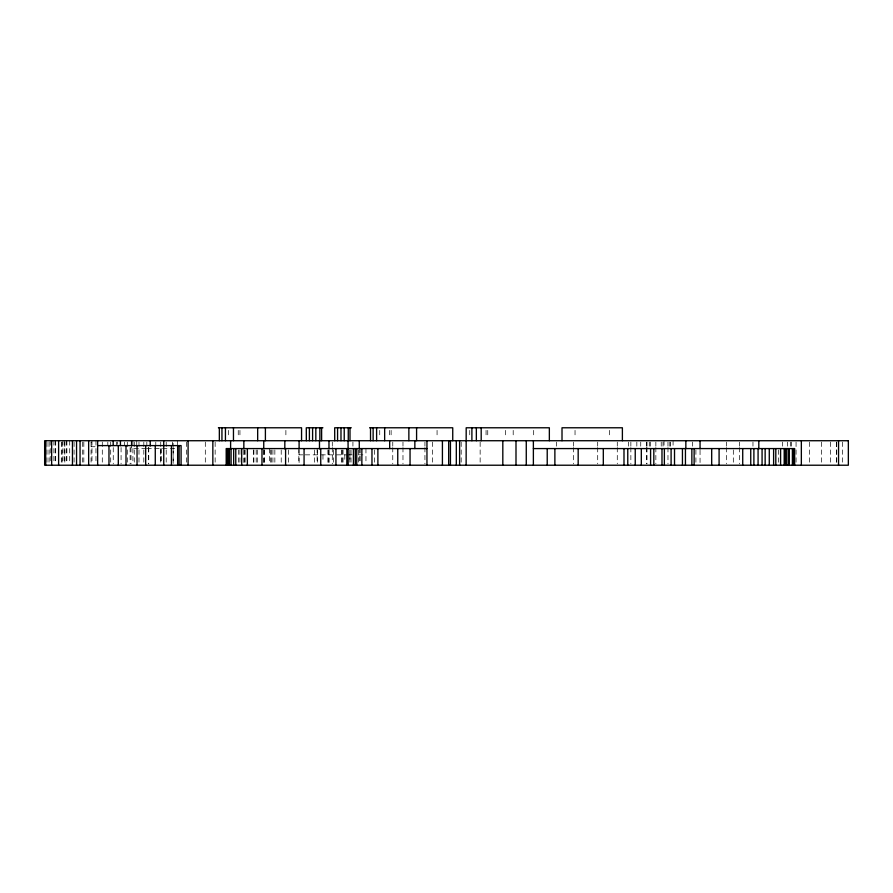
<?xml version="1.0" encoding="UTF-8"?>
<svg xmlns="http://www.w3.org/2000/svg" width="893" height="893" viewBox="0 0 893 893"><rect width="100%" height="100%" fill="white"/><g stroke="black" fill="none" stroke-linecap="round" stroke-linejoin="round"><path stroke-width="0.67" stroke-dasharray="4.46 3.35" d="M95.082 446.734L91.253 446.734L91.253 441.935M146.24 448.599L131.584 448.599L131.584 445.596M146.876 448.599L176.97 448.599M298.831 454.85L302.738 454.85M305.294 454.85L347.388 454.85M348.047 454.85L352.121 454.85M358.428 454.85L363.563 454.85M842.646 442.091L842.646 463.858M836.719 442.091L836.719 463.858M836.473 442.091L836.473 463.858M830.345 442.091L830.345 463.858M821.46 442.091L821.46 463.858M809.438 442.091L809.438 463.858M796.065 442.091L796.065 463.858M791.566 442.091L791.566 446.176M790.528 442.091L790.528 446.176M787.447 442.091L787.447 446.176M782.569 442.091L782.569 446.176M778.428 449.96L778.428 463.835M752.966 442.091L752.966 446.176M739.616 442.091L739.616 446.176M739.616 447.538L739.616 463.858M733.32 449.96L733.32 463.835M726.522 442.091L726.522 446.176M726.522 447.538L726.522 463.858M700.056 450.251L700.056 463.858M695.904 449.96L695.904 463.835M692.432 442.091L692.432 446.176M673.088 440.729L673.065 446.176M670.665 442.091L670.665 446.176M669.806 442.091L669.806 446.176M667.975 442.091L667.975 446.176M667.975 447.538L667.975 463.858M664.035 440.729L664.035 446.176M663.019 442.091L663.019 446.176M661.222 442.091L661.222 446.176M655.853 442.091L655.853 446.176M655.853 447.538L655.853 463.858M650.305 442.091L650.305 446.176M649.289 442.091L649.289 446.176M647.001 442.091L647.001 446.176M647.001 447.538L647.001 463.858M646.599 442.091L646.599 446.176M646.599 447.538L646.599 463.858M640.739 442.091L640.739 446.176M636.832 442.091L636.832 446.176M630.86 442.091L630.86 446.176M630.86 447.538L630.86 463.858M628.371 442.091L628.371 446.176M617.286 442.091L617.286 446.176M617.286 447.538L617.286 463.858M609.372 430.37L609.372 438.139M597.696 442.091L597.696 446.176M597.696 447.538L597.696 463.858M575.036 430.37L575.036 438.139M573.596 442.091L573.596 446.176M573.596 447.538L573.596 463.858M556.35 442.091L556.35 446.176M533.679 430.37L533.679 438.139M513.196 430.37L513.196 438.139M505.483 430.37L505.483 438.139M487.745 430.37L487.745 438.139M486.06 430.37L486.06 438.139M480.144 442.091L480.144 463.858M469.74 430.37L469.74 438.139M461.19 442.091L461.19 463.858M437.068 430.37L437.068 438.139M432.379 442.091L432.379 463.858M424.934 442.091L424.934 446.176M424.934 447.538L424.934 463.858M402.977 442.091L402.977 446.176M402.977 447.538L402.977 463.858M392.764 442.091L392.764 446.176M392.764 447.538L392.764 463.858M391.123 430.37L391.123 438.139M389.437 430.37L389.437 438.139M379.737 430.37L379.737 438.139M374.491 449.96L374.491 463.835M365.951 448.576L365.951 463.835M360.203 448.576L360.203 462.63M359.276 448.576L359.276 462.63M358.428 449.838L358.428 462.63M352.925 442.091L352.925 446.176M351.027 449.96L351.027 463.835M349.911 454.85L349.911 462.63M349.833 449.96L349.833 463.835M344.81 454.85L344.81 462.63M343.024 449.96L343.024 463.835M342.186 449.96L342.186 463.835M341.55 449.96L341.55 463.835M333.491 449.96L333.491 463.835M332.296 442.091L332.296 446.176M332.296 447.538L332.296 463.858M328.97 450.251L328.97 463.858M328.836 449.96L328.836 463.835M327.887 449.96L327.887 463.835M322.965 454.85L322.965 462.63M317.461 449.96L317.461 463.835M317.115 448.576L317.115 462.63M314.358 449.96L314.358 463.835M299.099 450.251L299.099 463.858M298.831 448.576L298.831 462.63M288.528 449.96L288.528 463.835M285.883 430.37L285.883 438.139M281.217 449.96L281.217 463.835M274.854 449.96L274.854 463.835M272.923 449.96L272.923 463.835M271.55 449.96L271.55 463.835M270.467 449.96L270.467 463.835M269.507 448.576L269.507 463.835M264.562 449.96L264.629 463.858M264.049 449.96L264.049 463.835M263.748 450.251L263.748 463.858M257.284 449.96L257.284 463.835M256.191 449.96L256.191 463.835M253.88 449.96L253.88 463.835M253.333 449.96L253.333 463.835M245.14 449.96L245.14 463.835M244.258 449.96L244.258 463.835M243.845 450.251L243.845 463.858M239.938 430.37L239.938 438.139M239.916 449.96L239.916 463.835M238.52 449.96L238.52 463.835M238.252 430.37L238.252 438.139M228.552 430.37L228.552 438.139M215.146 442.091L215.146 463.858M205.312 442.091L205.312 463.858M186.347 442.091L186.347 463.858M177.461 440.729L177.461 444.814M173.164 448.599L173.164 463.835L173.13 442.091M172.382 442.091L172.382 444.814M166.21 442.091L166.21 463.858M161.365 448.599L161.365 463.835M160.74 442.091L160.74 463.858M160.472 448.599L160.472 463.835M155.784 442.091L155.784 444.814M148.751 447.538L148.751 463.858M148.539 447.538L148.539 463.858M146.832 442.091L146.832 444.814M143.818 442.091L143.818 463.858M138.984 442.091L138.984 463.858M136.741 440.729L136.741 444.814M134.274 442.091L134.274 463.858M132.901 440.729L132.901 463.858M130.992 447.538L130.992 463.858M130.121 447.538L130.121 463.858M127.297 442.091L127.297 463.858M124.64 442.091L124.64 444.814M121.08 447.538L121.08 463.858M117.385 441.935L117.385 444.334M116.514 442.091L116.514 444.814M113.255 447.538L113.255 463.858M110.699 442.091L110.699 463.858M107.819 442.091L107.819 444.814M102.293 442.091L102.293 463.858M95.964 440.729L95.964 463.858M91.979 440.729L91.979 463.858M91.064 442.091L91.064 463.858M83.83 442.091L83.83 463.858M82.692 442.091L82.692 463.858M74.086 442.091L74.086 463.858M69.71 440.729L69.71 463.858M66.886 440.729L66.886 463.858M66.194 440.729L66.194 463.858M64.821 442.091L64.821 463.858M64.408 440.729L64.408 463.858M62.934 440.729L62.934 463.858M62.108 442.091L62.108 463.858M61.304 442.091L61.304 463.858M55.701 440.729L55.701 463.858M55.221 440.729L55.221 463.858M53.904 440.729L53.904 463.858M50.198 440.729L50.198 463.858M49.026 442.091L49.026 463.858M46.961 442.091L46.961 463.858"/><path stroke-width="1.34" d="M218.394 427.78L301.555 427.78L301.555 440.729M322.909 427.78L306.288 427.78L306.332 440.729M351.295 427.78L334.685 427.78L334.73 440.729M369.579 427.78L452.74 427.78L452.74 440.729M97.638 445.596L181.089 445.596L181.089 465.22M426.954 448.576L226.197 448.576L226.197 465.22M533.378 448.576L794.658 448.576L794.658 465.22M838.549 440.729L838.549 465.22M801.345 440.729L801.345 465.22M793.553 448.576L793.553 465.22M792.381 448.576L792.381 465.22M789.334 448.576L789.334 465.22M788.82 448.576L788.82 465.22M786.9 448.576L786.9 465.22M785.527 448.576L785.527 465.22M784.199 448.576L784.199 465.22M780.594 448.576L780.594 465.22M775.805 448.576L775.805 465.22M773.617 448.576L773.617 465.22M769.275 448.576L769.275 465.22M765.145 448.576L765.145 465.22M762.075 448.576L762.075 465.22M758.816 440.729L758.816 448.889M758.079 448.576L758.079 465.22M753.893 448.576L753.893 465.22M750.745 448.576L750.745 465.22M742.719 448.576L742.719 465.22M719.088 448.576L719.088 465.22M711.688 448.576L711.688 465.22M700.056 440.729L700.056 448.889M694.129 448.576L694.129 465.22M691.852 448.576L691.852 465.22M685.846 440.729L685.846 448.576M685.444 448.576L685.444 465.22M682.442 448.576L682.442 465.22M674.516 448.576L674.516 465.22M671.101 448.576L671.101 465.22M664.37 448.576L664.37 465.22M661.981 448.576L661.981 465.22M653.821 448.576L653.821 465.22M650.595 448.576L650.595 465.22M641.319 448.576L641.319 465.22M635.236 448.576L635.236 465.22M627.768 448.576L627.768 465.22M623.995 448.576L623.995 465.22M622.388 440.729L622.388 427.78L562.01 427.78L562.01 440.729M603.311 448.576L603.311 465.22M578.173 448.576L578.173 465.22M554.877 448.576L554.877 465.22M549.351 440.729L549.351 427.78L466.191 427.78L466.135 465.22M547.219 448.576L547.219 465.22M533.378 440.729L533.378 465.22M526.267 440.729L526.267 465.22M515.998 440.729L515.998 465.22M502.815 440.729L502.815 465.22M481.193 427.78L481.193 440.729M476.349 427.78L476.349 440.729M471.895 427.78L471.895 440.729M459.616 440.729L459.616 465.22M456.312 440.729L456.312 465.22M450.44 440.729L450.44 465.22M448.677 440.729L448.677 465.22M442.415 440.729L442.415 465.22M426.954 440.729L426.954 465.22M416.584 427.78L416.584 440.729M414.854 440.729L414.854 448.576M410.054 448.576L410.054 465.22M408.86 427.78L408.86 440.729M397.753 448.576L397.753 465.22M389.672 440.729L389.672 448.576M384.649 427.78L384.649 440.729M377.884 448.576L377.884 465.22M376.612 427.78L376.612 440.729M373.129 427.78L373.129 440.729M371.968 448.576L371.968 465.22M370.528 427.78L370.528 440.729M361.855 448.576L361.855 465.22M359.276 440.729L359.276 448.576M356.754 448.576L356.754 465.22M355.314 448.576L355.314 465.22M353.438 448.576L353.438 465.22M350 427.78L350 440.729M348.259 427.78L348.259 440.729M348.047 440.729L348.192 465.22M346.841 448.576L346.841 465.22M344.229 427.78L344.229 440.729M340.981 427.78L340.981 440.729M337.576 427.78L337.576 440.729M335.935 448.576L335.935 465.22M328.97 440.729L328.97 448.889M321.614 427.78L321.614 440.729M320.743 448.576L320.743 465.22M319.861 427.78L319.861 440.729M319.482 440.729L319.482 448.889M315.832 427.78L315.832 440.729M312.595 427.78L312.595 440.729M309.402 427.78L309.402 440.729M304.078 448.576L304.078 465.22M299.099 440.729L299.099 448.889M285.593 448.576L285.593 465.22M284.822 440.729L284.822 448.889M265.4 427.78L265.4 440.729M263.748 440.729L263.748 448.889M261.973 448.576L261.973 465.22M257.675 427.78L257.675 440.729M247.361 448.576L247.361 465.22M243.845 440.729L243.845 448.889M241.702 448.576L241.702 465.22M235.774 448.576L235.774 465.22M233.676 448.576L233.676 465.22M233.464 427.78L233.464 440.729M231.097 448.576L231.097 465.22M230.606 440.729L230.606 448.889M229.456 448.576L229.456 465.22M228.128 448.576L228.128 465.22M227.012 448.576L227.012 465.22M225.438 427.78L225.438 440.729M221.944 427.78L221.944 440.729M219.343 427.78L219.343 440.729M212.847 440.729L212.847 465.22M188.088 440.729L188.088 465.22M179.113 445.596L179.113 465.22M177.64 445.596L177.64 465.22M171.445 445.596L171.445 465.22M163.72 440.729L163.754 465.22M155.27 445.596L155.27 465.22M150.236 440.729L150.236 445.975M145.682 445.596L145.682 465.22M137.042 445.596L137.042 465.22M131.584 440.729L131.584 445.596M126.002 445.596L126.002 465.22M120.432 440.729L120.432 445.596M118.311 445.596L118.311 465.22M113.177 440.729L113.177 445.596M108.968 445.596L108.968 465.22M97.638 440.729L97.638 465.22M88.653 440.729L88.653 465.22M80.057 440.729L80.057 465.22M76.552 440.729L76.552 465.22M72.456 440.729L72.456 465.22M58.614 440.729L58.614 465.22M51.649 440.729L51.649 465.22M45.699 440.729L45.699 465.22M848.35 440.729L44.65 440.729L44.65 465.22L848.35 465.22L848.35 440.729"/></g></svg>
